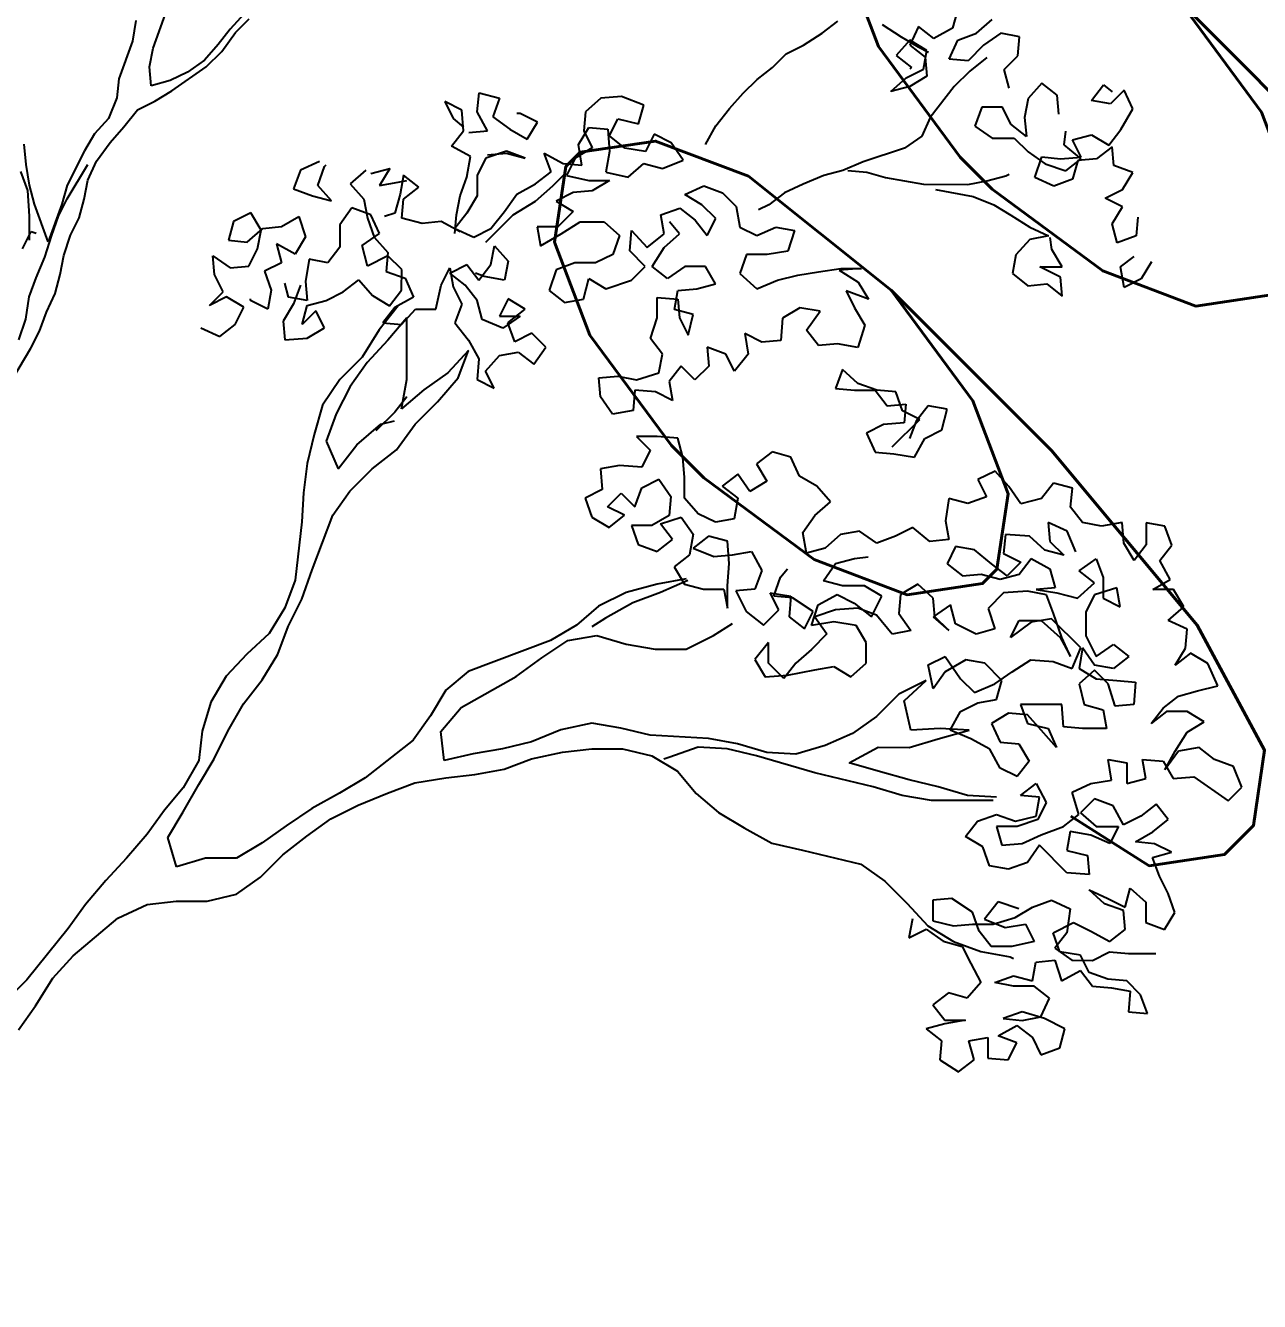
# Model space of a CAD drawing. Header units: millimetres. Extents: x 684983 to 685377, y 990360 to 990509.
# Drawn here: x 685004.719 to 685005.756, y 990442.879 to 990443.951 of the extents above; entities that cross this region are included whole.
import ezdxf

# ---------------------------------------------------------------- set-up
doc = ezdxf.new("R2010")
doc.units = ezdxf.units.MM
doc.layers.add('GRID LEVELS', color=7, linetype='Continuous', lineweight=13)
doc.layers.add('TEAK', color=7, linetype='Continuous')
doc.styles.get("Standard").update_dxf_attribs({"font": 'RomanS'})

# ---------------------------------------------------------------- blocks, each defined once
blk = doc.blocks.new('A$C25655A80')
at = {"color": 62}
for p, q in [((0.19178, 1.57732), (0.19949, 1.59846)), ((0.24275, 1.5965), (0.23505, 1.58786)), ((0.23793, 1.58593), (0.24563, 1.59361)), ((0.64265, 1.59902), (0.63976, 1.58845)), ((0.18218, 1.59271), (0.18025, 1.58118)), ((0.23505, 1.58786), (0.22831, 1.57921)), ((0.5667, 1.58563), (0.57535, 1.59235)), ((0.60035, 1.59041), (0.61092, 1.58367)), ((0.62053, 1.58943), (0.61572, 1.57886)), ((0.62918, 1.58269), (0.62053, 1.58943)), ((0.63976, 1.58845), (0.62918, 1.58269)), ((0.65321, 1.58555), (0.66187, 1.59323)), ((0.18025, 1.58118), (0.17254, 1.56004)), ((0.22831, 1.57921), (0.22061, 1.57057)), ((0.23023, 1.57536), (0.23793, 1.58593)), ((0.55612, 1.57891), (0.5667, 1.58563)), ((0.61572, 1.58174), (0.60802, 1.57309)), ((0.61092, 1.58367), (0.62052, 1.57789)), ((0.62533, 1.57596), (0.61572, 1.58174)), ((0.63782, 1.57114), (0.64264, 1.58171)), ((0.64264, 1.58171), (0.65321, 1.58555)), ((0.66667, 1.58554), (0.65705, 1.57882)), ((0.67724, 1.58361), (0.66667, 1.58554)), ((0.67627, 1.57303), (0.67724, 1.58361)), ((0.18985, 1.56675), (0.19178, 1.57732)), ((0.22157, 1.56672), (0.23023, 1.57536)), ((0.5388, 1.56643), (0.5465, 1.57411)), ((0.5465, 1.57411), (0.55612, 1.57891)), ((0.60802, 1.57309), (0.61667, 1.56636)), ((0.61572, 1.57886), (0.62436, 1.57212)), ((0.62052, 1.57789), (0.62629, 1.575)), ((0.6234, 1.56539), (0.62533, 1.57596)), ((0.62436, 1.57212), (0.62531, 1.56154)), ((0.65705, 1.57882), (0.64839, 1.57017)), ((0.65897, 1.57209), (0.64935, 1.56441)), ((0.66858, 1.56535), (0.67627, 1.57303)), ((0.1908, 1.55617), (0.18985, 1.56675)), ((0.20233, 1.55328), (0.22157, 1.56672)), ((0.22061, 1.57057), (0.211, 1.56385)), ((0.53014, 1.55971), (0.5388, 1.56643)), ((0.61378, 1.56059), (0.6234, 1.56539)), ((0.61667, 1.56636), (0.6157, 1.5654)), ((0.64839, 1.57017), (0.63782, 1.57114)), ((0.67145, 1.55477), (0.66858, 1.56535)), ((0.17254, 1.56004), (0.17157, 1.54946)), ((0.20138, 1.55905), (0.1908, 1.55617)), ((0.211, 1.56385), (0.20138, 1.55905)), ((0.52245, 1.55202), (0.53014, 1.55971)), ((0.60512, 1.55291), (0.61378, 1.56059)), ((0.62531, 1.56154), (0.6157, 1.55578)), ((0.64935, 1.56441), (0.64069, 1.55576)), ((0.19272, 1.54752), (0.20233, 1.55328)), ((0.37343, 1.54159), (0.37441, 1.55216)), ((0.37441, 1.55216), (0.38594, 1.54927)), ((0.51475, 1.54338), (0.52245, 1.55202)), ((0.6157, 1.55578), (0.60512, 1.55291)), ((0.64069, 1.55576), (0.62722, 1.53847)), ((0.68972, 1.55764), (0.68202, 1.54899)), ((0.69836, 1.5509), (0.68972, 1.55764)), ((0.69932, 1.54033), (0.69836, 1.5509)), ((0.71759, 1.548), (0.72432, 1.55665)), ((0.72432, 1.55665), (0.72913, 1.5528)), ((0.73586, 1.55375), (0.72816, 1.54607)), ((0.74065, 1.54317), (0.73586, 1.55375)), ((0.17157, 1.54946), (0.16675, 1.53793)), ((0.1831, 1.54272), (0.19272, 1.54752)), ((0.35518, 1.54737), (0.35997, 1.53775)), ((0.36478, 1.54256), (0.35518, 1.54737)), ((0.38594, 1.54927), (0.38208, 1.53869)), ((0.44266, 1.54921), (0.434, 1.54153)), ((0.45419, 1.55016), (0.44266, 1.54921)), ((0.46668, 1.54535), (0.45419, 1.55016)), ((0.46379, 1.53477), (0.46668, 1.54535)), ((0.65606, 1.54421), (0.65221, 1.53364)), ((0.6676, 1.5442), (0.65606, 1.54421)), ((0.67239, 1.53458), (0.6676, 1.5442)), ((0.68202, 1.54899), (0.68009, 1.53842)), ((0.72816, 1.54607), (0.71759, 1.548)), ((0.16675, 1.53793), (0.15905, 1.52929)), ((0.1754, 1.53312), (0.1831, 1.54272)), ((0.35997, 1.53775), (0.36574, 1.53294)), ((0.36573, 1.53102), (0.36478, 1.54256)), ((0.37919, 1.53101), (0.37343, 1.54159)), ((0.38208, 1.53869), (0.39169, 1.53196)), ((0.39747, 1.5406), (0.39554, 1.54061)), ((0.40708, 1.53579), (0.39747, 1.5406)), ((0.434, 1.54153), (0.43303, 1.53096)), ((0.44744, 1.52806), (0.45226, 1.53767)), ((0.45226, 1.53767), (0.46379, 1.53477)), ((0.50705, 1.53377), (0.51475, 1.54338)), ((0.62722, 1.53847), (0.6224, 1.5279)), ((0.68009, 1.53842), (0.68104, 1.52785)), ((0.73391, 1.53164), (0.74065, 1.54317)), ((0.15905, 1.52929), (0.15328, 1.51968)), ((0.1677, 1.52447), (0.1754, 1.53312)), ((0.359, 1.52237), (0.36573, 1.53102)), ((0.36862, 1.53006), (0.37919, 1.53101)), ((0.39169, 1.53196), (0.4013, 1.52618)), ((0.4013, 1.52618), (0.40708, 1.53579)), ((0.43014, 1.52327), (0.43591, 1.53288)), ((0.43303, 1.53096), (0.43782, 1.52134)), ((0.43591, 1.53288), (0.44649, 1.53191)), ((0.44649, 1.53191), (0.44743, 1.51941)), ((0.50127, 1.5232), (0.50705, 1.53377)), ((0.65221, 1.53364), (0.66181, 1.5269)), ((0.68104, 1.52785), (0.67239, 1.53458)), ((0.70218, 1.52302), (0.70315, 1.53071)), ((0.72718, 1.523), (0.73391, 1.53164)), ((0.12059, 1.51202), (0.11963, 1.52355)), ((0.16, 1.5139), (0.1677, 1.52447)), ((0.36957, 1.5166), (0.359, 1.52237)), ((0.43205, 1.51173), (0.43014, 1.52327)), ((0.45609, 1.52132), (0.44744, 1.52806)), ((0.47244, 1.529), (0.46762, 1.51939)), ((0.48205, 1.52418), (0.47244, 1.529)), ((0.48877, 1.51456), (0.48205, 1.52418)), ((0.6224, 1.5279), (0.61278, 1.52118)), ((0.66181, 1.5269), (0.67431, 1.52689)), ((0.67431, 1.52689), (0.68199, 1.51919)), ((0.71179, 1.51532), (0.70218, 1.52302)), ((0.70699, 1.5259), (0.71757, 1.52877)), ((0.71179, 1.51628), (0.70699, 1.5259)), ((0.71757, 1.52877), (0.72718, 1.523)), ((0.15328, 1.51968), (0.14365, 1.50046)), ((0.36763, 1.50506), (0.36957, 1.5166)), ((0.37822, 1.51563), (0.3734, 1.50602)), ((0.38976, 1.51946), (0.37822, 1.51563)), ((0.37918, 1.51755), (0.38976, 1.5185)), ((0.40033, 1.51561), (0.38976, 1.51946)), ((0.38976, 1.5185), (0.40033, 1.51561)), ((0.4109, 1.51848), (0.42147, 1.5127)), ((0.41474, 1.5079), (0.4109, 1.51848)), ((0.42821, 1.51558), (0.42339, 1.50597)), ((0.43782, 1.52134), (0.42821, 1.51558)), ((0.44743, 1.51941), (0.4455, 1.50788)), ((0.46762, 1.51939), (0.45609, 1.52132)), ((0.61278, 1.52118), (0.5897, 1.51351)), ((0.68199, 1.51919), (0.6916, 1.51246)), ((0.68582, 1.50477), (0.68968, 1.5163)), ((0.68968, 1.5163), (0.70025, 1.51533)), ((0.70025, 1.51533), (0.71179, 1.51628)), ((0.70313, 1.5086), (0.71179, 1.51532)), ((0.72044, 1.51531), (0.70987, 1.51436)), ((0.7291, 1.52204), (0.72044, 1.51531)), ((0.73005, 1.51146), (0.7291, 1.52204)), ((0.12153, 1.4976), (0.1177, 1.50818)), ((0.1225, 1.50048), (0.12059, 1.51202)), ((0.14364, 1.49277), (0.15519, 1.51199)), ((0.15518, 1.50333), (0.16, 1.5139)), ((0.27439, 1.50899), (0.27054, 1.49842)), ((0.28497, 1.51379), (0.27439, 1.50899)), ((0.284, 1.50033), (0.28785, 1.5109)), ((0.28785, 1.5109), (0.28881, 1.51186)), ((0.31092, 1.50896), (0.30226, 1.50128)), ((0.3138, 1.50703), (0.32438, 1.50991)), ((0.32438, 1.50991), (0.3186, 1.5003)), ((0.40608, 1.50118), (0.41474, 1.5079)), ((0.42147, 1.5127), (0.43205, 1.51173)), ((0.4455, 1.50788), (0.458, 1.50498)), ((0.458, 1.50498), (0.46665, 1.51266)), ((0.46665, 1.51266), (0.47723, 1.50977)), ((0.47723, 1.50977), (0.48877, 1.51456)), ((0.57816, 1.50871), (0.56759, 1.50584)), ((0.5897, 1.51351), (0.57816, 1.50871)), ((0.58105, 1.50871), (0.59162, 1.50774)), ((0.6916, 1.51246), (0.70313, 1.5086)), ((0.70987, 1.51436), (0.70697, 1.50379)), ((0.74062, 1.5076), (0.73005, 1.51146)), ((0.15325, 1.49276), (0.15518, 1.50333)), ((0.30226, 1.50128), (0.30994, 1.49262)), ((0.3186, 1.5003), (0.32918, 1.50221)), ((0.32918, 1.50221), (0.33399, 1.50317)), ((0.33207, 1.50606), (0.33013, 1.49548)), ((0.34071, 1.49932), (0.33207, 1.50606)), ((0.36378, 1.49449), (0.36763, 1.50506)), ((0.3734, 1.50602), (0.37339, 1.49448)), ((0.3955, 1.49542), (0.40608, 1.50118)), ((0.41569, 1.50021), (0.42243, 1.50693)), ((0.42339, 1.50597), (0.43588, 1.50308)), ((0.43588, 1.50308), (0.44742, 1.50307)), ((0.44742, 1.50307), (0.4378, 1.49731)), ((0.55605, 1.50104), (0.54547, 1.49625)), ((0.56759, 1.50584), (0.55605, 1.50104)), ((0.59162, 1.50774), (0.60219, 1.50485)), ((0.60219, 1.50485), (0.62334, 1.50098)), ((0.62334, 1.50098), (0.64833, 1.50096)), ((0.64833, 1.50096), (0.65891, 1.50287)), ((0.65891, 1.50287), (0.66948, 1.50575)), ((0.66948, 1.50575), (0.67141, 1.50671)), ((0.69639, 1.49995), (0.68582, 1.50477)), ((0.70697, 1.50379), (0.69639, 1.49995)), ((0.73484, 1.498), (0.74062, 1.5076)), ((0.12248, 1.48318), (0.12153, 1.4976)), ((0.12537, 1.4899), (0.1225, 1.50048)), ((0.14365, 1.50046), (0.14075, 1.48989)), ((0.27054, 1.49842), (0.28111, 1.49457)), ((0.28111, 1.49457), (0.29168, 1.49167)), ((0.29168, 1.49167), (0.284, 1.50033)), ((0.33013, 1.49548), (0.32724, 1.48491)), ((0.33205, 1.4926), (0.34071, 1.49932)), ((0.36185, 1.48392), (0.36378, 1.49449)), ((0.37339, 1.49448), (0.36762, 1.48488)), ((0.38876, 1.48582), (0.3955, 1.49542)), ((0.40607, 1.49157), (0.41569, 1.50021)), ((0.42723, 1.49636), (0.41761, 1.49156)), ((0.4378, 1.49731), (0.42723, 1.49636)), ((0.48971, 1.49534), (0.50029, 1.50013)), ((0.49932, 1.48956), (0.48971, 1.49534)), ((0.50029, 1.50013), (0.51086, 1.49628)), ((0.51086, 1.49628), (0.51854, 1.48858)), ((0.54547, 1.49625), (0.53681, 1.48953)), ((0.63006, 1.49809), (0.65121, 1.49423)), ((0.65121, 1.49423), (0.66274, 1.48941)), ((0.72523, 1.4932), (0.73484, 1.498)), ((0.13304, 1.46875), (0.12537, 1.4899)), ((0.14075, 1.48989), (0.13304, 1.46875)), ((0.13882, 1.48316), (0.14364, 1.49277)), ((0.15036, 1.48219), (0.15325, 1.49276)), ((0.30321, 1.48782), (0.29647, 1.47821)), ((0.31378, 1.48396), (0.30321, 1.48782)), ((0.30994, 1.49262), (0.31186, 1.48204)), ((0.33108, 1.48202), (0.33205, 1.4926)), ((0.39357, 1.48389), (0.40607, 1.49157)), ((0.41761, 1.49156), (0.42722, 1.48578)), ((0.47624, 1.48381), (0.48682, 1.48765)), ((0.48682, 1.48765), (0.49546, 1.48091)), ((0.507, 1.48186), (0.49932, 1.48956)), ((0.51854, 1.48858), (0.52046, 1.47704)), ((0.53681, 1.48953), (0.53104, 1.48665)), ((0.66274, 1.48941), (0.67235, 1.48363)), ((0.73484, 1.48838), (0.72523, 1.4932)), ((0.72906, 1.47878), (0.73484, 1.48838)), ((0.12247, 1.46972), (0.12248, 1.48318)), ((0.13497, 1.47259), (0.13882, 1.48316)), ((0.14554, 1.47258), (0.15036, 1.48219)), ((0.23687, 1.48019), (0.23398, 1.46962)), ((0.24649, 1.48499), (0.23687, 1.48019)), ((0.25225, 1.47537), (0.24649, 1.48499)), ((0.26379, 1.47728), (0.27341, 1.48304)), ((0.27341, 1.48304), (0.27724, 1.4715)), ((0.31186, 1.48204), (0.31569, 1.47146)), ((0.31858, 1.47338), (0.31378, 1.48396)), ((0.32724, 1.48491), (0.32147, 1.48299)), ((0.34262, 1.47913), (0.33108, 1.48202)), ((0.35319, 1.48008), (0.34262, 1.47913)), ((0.36376, 1.4743), (0.35319, 1.48008)), ((0.36762, 1.48488), (0.36088, 1.47623)), ((0.36088, 1.47335), (0.36185, 1.48392)), ((0.37817, 1.46852), (0.39357, 1.48389)), ((0.38107, 1.47621), (0.38876, 1.48582)), ((0.42722, 1.48578), (0.41856, 1.47714)), ((0.42048, 1.47329), (0.43106, 1.48001)), ((0.43106, 1.48001), (0.44451, 1.48)), ((0.44451, 1.48), (0.45316, 1.4723)), ((0.47815, 1.47324), (0.47624, 1.48381)), ((0.48681, 1.47323), (0.48104, 1.47996)), ((0.49546, 1.48091), (0.50219, 1.47226)), ((0.50219, 1.47226), (0.507, 1.48186)), ((0.67235, 1.48363), (0.68292, 1.4769)), ((0.74348, 1.48261), (0.74251, 1.47204)), ((0.11862, 1.46492), (0.12344, 1.47452)), ((0.12344, 1.47452), (0.12632, 1.47356)), ((0.13111, 1.4601), (0.13497, 1.47259)), ((0.14169, 1.46105), (0.14554, 1.47258)), ((0.24455, 1.46865), (0.25321, 1.47633)), ((0.25032, 1.4648), (0.25225, 1.47537)), ((0.25321, 1.47633), (0.26379, 1.47728)), ((0.29647, 1.47821), (0.29646, 1.46571)), ((0.30896, 1.46666), (0.31858, 1.47338)), ((0.36088, 1.47623), (0.37145, 1.47141)), ((0.37145, 1.47141), (0.38107, 1.47621)), ((0.40702, 1.47715), (0.40893, 1.46657)), ((0.41856, 1.47714), (0.40702, 1.47715)), ((0.40893, 1.46657), (0.42048, 1.47329)), ((0.45316, 1.4723), (0.4493, 1.46173)), ((0.45892, 1.46364), (0.45989, 1.47518)), ((0.45989, 1.47518), (0.46853, 1.46556)), ((0.46853, 1.46556), (0.47815, 1.47324)), ((0.47815, 1.46555), (0.48681, 1.47323)), ((0.52046, 1.47704), (0.53006, 1.47223)), ((0.53006, 1.47223), (0.54064, 1.47703)), ((0.54064, 1.47703), (0.55121, 1.47509)), ((0.55121, 1.47509), (0.54736, 1.46356)), ((0.69348, 1.47208), (0.68291, 1.47017)), ((0.68292, 1.4769), (0.69348, 1.47208)), ((0.73193, 1.4682), (0.72906, 1.47878)), ((0.74251, 1.47204), (0.73193, 1.4682)), ((0.23398, 1.46962), (0.24455, 1.46865)), ((0.26089, 1.46767), (0.26377, 1.45709)), ((0.27146, 1.46189), (0.26089, 1.46767)), ((0.27724, 1.4715), (0.27146, 1.46189)), ((0.29646, 1.46571), (0.28972, 1.45707)), ((0.31183, 1.45513), (0.30896, 1.46666)), ((0.31569, 1.47146), (0.32338, 1.46281)), ((0.38105, 1.45602), (0.38298, 1.4666)), ((0.38298, 1.4666), (0.39066, 1.45794)), ((0.47141, 1.45498), (0.47815, 1.46555)), ((0.68291, 1.47017), (0.67521, 1.46152)), ((0.6954, 1.46439), (0.69445, 1.47112)), ((0.1263, 1.44857), (0.13111, 1.4601)), ((0.13976, 1.45048), (0.14169, 1.46105)), ((0.22532, 1.46097), (0.23493, 1.45423)), ((0.22627, 1.4504), (0.22532, 1.46097)), ((0.2455, 1.45519), (0.25032, 1.4648)), ((0.27915, 1.459), (0.27722, 1.44651)), ((0.28972, 1.45707), (0.27915, 1.459)), ((0.32337, 1.46088), (0.31183, 1.45513)), ((0.32338, 1.46281), (0.3224, 1.45223)), ((0.33106, 1.45319), (0.32337, 1.46088)), ((0.39066, 1.45794), (0.38873, 1.44737)), ((0.4493, 1.46173), (0.43969, 1.45693)), ((0.46756, 1.45498), (0.45892, 1.46364)), ((0.52429, 1.46166), (0.52043, 1.45109)), ((0.53582, 1.46165), (0.52429, 1.46166)), ((0.54736, 1.46356), (0.53582, 1.46165)), ((0.67521, 1.46152), (0.67328, 1.45095)), ((0.70116, 1.45477), (0.6954, 1.46439)), ((0.73384, 1.45474), (0.74154, 1.4605)), ((0.23493, 1.45423), (0.2455, 1.45519)), ((0.26377, 1.45709), (0.25415, 1.45229)), ((0.25415, 1.45229), (0.25799, 1.44172)), ((0.3224, 1.45223), (0.33297, 1.44838)), ((0.33105, 1.44165), (0.33106, 1.45319)), ((0.35316, 1.44451), (0.35797, 1.45412)), ((0.35797, 1.45124), (0.36759, 1.45604)), ((0.35797, 1.45412), (0.35989, 1.44355)), ((0.36662, 1.4445), (0.35797, 1.45124)), ((0.36759, 1.45604), (0.37431, 1.44738)), ((0.3772, 1.4493), (0.37239, 1.45123)), ((0.37431, 1.44738), (0.38105, 1.45602)), ((0.41757, 1.45311), (0.41372, 1.44157)), ((0.42815, 1.45694), (0.41757, 1.45311)), ((0.43969, 1.45693), (0.42815, 1.45694)), ((0.45987, 1.4473), (0.46756, 1.45498)), ((0.48005, 1.44824), (0.47141, 1.45498)), ((0.48967, 1.45496), (0.48005, 1.44824)), ((0.50121, 1.45495), (0.48967, 1.45496)), ((0.50697, 1.44533), (0.50121, 1.45495)), ((0.52043, 1.45109), (0.53004, 1.44243)), ((0.55311, 1.4501), (0.56465, 1.45201)), ((0.56465, 1.45201), (0.57715, 1.45392)), ((0.58869, 1.45391), (0.57619, 1.45296)), ((0.57619, 1.45296), (0.58676, 1.44622)), ((0.57715, 1.45392), (0.58869, 1.45391)), ((0.67328, 1.45095), (0.68192, 1.44421)), ((0.68866, 1.45478), (0.70116, 1.45477)), ((0.70019, 1.449), (0.68866, 1.45478)), ((0.73576, 1.4432), (0.73384, 1.45474)), ((0.75115, 1.45761), (0.74537, 1.448)), ((0.12244, 1.438), (0.1263, 1.44857)), ((0.13686, 1.43991), (0.13976, 1.45048)), ((0.23107, 1.44078), (0.22627, 1.4504)), ((0.2676, 1.43786), (0.26568, 1.44556)), ((0.27433, 1.44459), (0.27048, 1.43402)), ((0.27722, 1.44651), (0.27817, 1.43593)), ((0.29836, 1.44072), (0.30702, 1.44744)), ((0.30702, 1.44744), (0.3147, 1.43878)), ((0.33297, 1.44838), (0.33777, 1.4378)), ((0.35026, 1.43106), (0.35316, 1.44451)), ((0.35989, 1.44355), (0.36468, 1.43393)), ((0.37334, 1.43584), (0.36662, 1.4445)), ((0.38873, 1.44737), (0.3772, 1.4493)), ((0.43294, 1.43675), (0.43583, 1.44828)), ((0.43583, 1.44828), (0.44544, 1.44251)), ((0.44544, 1.44251), (0.45987, 1.4473)), ((0.49639, 1.44246), (0.50697, 1.44533)), ((0.53004, 1.44243), (0.54158, 1.44723)), ((0.54158, 1.44723), (0.55311, 1.4501)), ((0.58676, 1.44622), (0.59252, 1.4366)), ((0.68192, 1.44421), (0.6925, 1.44516)), ((0.6925, 1.44516), (0.70114, 1.43843)), ((0.70114, 1.43843), (0.70019, 1.449)), ((0.74537, 1.448), (0.73576, 1.4432)), ((0.12051, 1.4255), (0.12244, 1.438)), ((0.13205, 1.42934), (0.13686, 1.43991)), ((0.22337, 1.4331), (0.23107, 1.44078)), ((0.23299, 1.43789), (0.22337, 1.4331)), ((0.2426, 1.43212), (0.23299, 1.43789)), ((0.24645, 1.43596), (0.24645, 1.43692)), ((0.25799, 1.44172), (0.25606, 1.43114)), ((0.27817, 1.43593), (0.2676, 1.43786)), ((0.28874, 1.43592), (0.29836, 1.44072)), ((0.3147, 1.43878), (0.32431, 1.433)), ((0.32431, 1.433), (0.33105, 1.44165)), ((0.33777, 1.4378), (0.32719, 1.43204)), ((0.39064, 1.43679), (0.38583, 1.42718)), ((0.40025, 1.43101), (0.39064, 1.43679)), ((0.41372, 1.44157), (0.42236, 1.43484)), ((0.42236, 1.43484), (0.43294, 1.43675)), ((0.47427, 1.42614), (0.47428, 1.43767)), ((0.47428, 1.43767), (0.48581, 1.4367)), ((0.48388, 1.43094), (0.48582, 1.44151)), ((0.48581, 1.4367), (0.48676, 1.42613)), ((0.48582, 1.44151), (0.49639, 1.44246)), ((0.58002, 1.44142), (0.58482, 1.4318)), ((0.59252, 1.4366), (0.58002, 1.44142)), ((0.12819, 1.41876), (0.13205, 1.42934)), ((0.23778, 1.42251), (0.2426, 1.43212)), ((0.25606, 1.43114), (0.24645, 1.43596)), ((0.27048, 1.43402), (0.2647, 1.42441)), ((0.27527, 1.42248), (0.27817, 1.43305)), ((0.28297, 1.43016), (0.27527, 1.42248)), ((0.27817, 1.43305), (0.28874, 1.43592)), ((0.28777, 1.42054), (0.28297, 1.43016)), ((0.32719, 1.43204), (0.32046, 1.42339)), ((0.33103, 1.42242), (0.33873, 1.43107)), ((0.33873, 1.43107), (0.35026, 1.43106)), ((0.36468, 1.43393), (0.36083, 1.42336)), ((0.37621, 1.42527), (0.37334, 1.43584)), ((0.39063, 1.42333), (0.40025, 1.43101)), ((0.49446, 1.42804), (0.48388, 1.43094)), ((0.55406, 1.43183), (0.54444, 1.42607)), ((0.56559, 1.4299), (0.55406, 1.43183)), ((0.55789, 1.41933), (0.56559, 1.4299)), ((0.58482, 1.4318), (0.59058, 1.42219)), ((0.11665, 1.41397), (0.12051, 1.4255)), ((0.22912, 1.41579), (0.23778, 1.42251)), ((0.2647, 1.42441), (0.26565, 1.41383)), ((0.32046, 1.42339), (0.33103, 1.42242)), ((0.33392, 1.42627), (0.32333, 1.41378)), ((0.33388, 1.39166), (0.33392, 1.42627)), ((0.36083, 1.42336), (0.36851, 1.41374)), ((0.38774, 1.42045), (0.37621, 1.42527)), ((0.38583, 1.42718), (0.39736, 1.42717)), ((0.39736, 1.42717), (0.38774, 1.42045)), ((0.39447, 1.41275), (0.39063, 1.42333)), ((0.47041, 1.41461), (0.47427, 1.42614)), ((0.48676, 1.42613), (0.49156, 1.41651)), ((0.49156, 1.41651), (0.49446, 1.42804)), ((0.54444, 1.42607), (0.54347, 1.41358)), ((0.59058, 1.42219), (0.58672, 1.40969)), ((0.12338, 1.40916), (0.12819, 1.41876)), ((0.21855, 1.4206), (0.22912, 1.41579)), ((0.27815, 1.41478), (0.28777, 1.42054)), ((0.40408, 1.41755), (0.39447, 1.41275)), ((0.41177, 1.40985), (0.40408, 1.41755)), ((0.52328, 1.41744), (0.5252, 1.4059)), ((0.53289, 1.41263), (0.52328, 1.41744)), ((0.56461, 1.41067), (0.55789, 1.41933)), ((0.10605, 1.38033), (0.12338, 1.40916)), ((0.26565, 1.41383), (0.27815, 1.41478)), ((0.32333, 1.41378), (0.31178, 1.40129)), ((0.36851, 1.40797), (0.35696, 1.39548)), ((0.36272, 1.39259), (0.36851, 1.40797)), ((0.36851, 1.41374), (0.37427, 1.40316)), ((0.40503, 1.40025), (0.41177, 1.40985)), ((0.47713, 1.40595), (0.47041, 1.41461)), ((0.50213, 1.40977), (0.50308, 1.3992)), ((0.5127, 1.40592), (0.50213, 1.40977)), ((0.54347, 1.41358), (0.53289, 1.41263)), ((0.57519, 1.41163), (0.56461, 1.41067)), ((0.58672, 1.40969), (0.57519, 1.41163)), ((0.31178, 1.40129), (0.30216, 1.38784)), ((0.37427, 1.40316), (0.3733, 1.39162)), ((0.37811, 1.39643), (0.38581, 1.40507)), ((0.38581, 1.40507), (0.39638, 1.40698)), ((0.39638, 1.40698), (0.40503, 1.40025)), ((0.4752, 1.39538), (0.47713, 1.40595)), ((0.5175, 1.3963), (0.5127, 1.40592)), ((0.5252, 1.4059), (0.5175, 1.3963)), ((0.35696, 1.39548), (0.34349, 1.38588)), ((0.38291, 1.38681), (0.37811, 1.39643)), ((0.44155, 1.39252), (0.45213, 1.39347)), ((0.45213, 1.39347), (0.4627, 1.39154)), ((0.4627, 1.39154), (0.4752, 1.39538)), ((0.4877, 1.39921), (0.48096, 1.39056)), ((0.49538, 1.39151), (0.4877, 1.39921)), ((0.50308, 1.3992), (0.49538, 1.39151)), ((0.57806, 1.3972), (0.57421, 1.38663)), ((0.5867, 1.38951), (0.57806, 1.3972)), ((0.30216, 1.38784), (0.29445, 1.37247)), ((0.33099, 1.37532), (0.33388, 1.39166)), ((0.35118, 1.37915), (0.36272, 1.39259)), ((0.3733, 1.39162), (0.38291, 1.38681)), ((0.4425, 1.38195), (0.44155, 1.39252)), ((0.48096, 1.39056), (0.48288, 1.37999)), ((0.57421, 1.38663), (0.58478, 1.38566)), ((0.59728, 1.38565), (0.5867, 1.38951)), ((0.33388, 1.38205), (0.32714, 1.3734)), ((0.34349, 1.38588), (0.33099, 1.37532)), ((0.33867, 1.36666), (0.35118, 1.37915)), ((0.44922, 1.37233), (0.4425, 1.38195)), ((0.46173, 1.38577), (0.46076, 1.37424)), ((0.47327, 1.3848), (0.46173, 1.38577)), ((0.48288, 1.37999), (0.47327, 1.3848)), ((0.58478, 1.38566), (0.59631, 1.38565)), ((0.59631, 1.38565), (0.60304, 1.37699)), ((0.60785, 1.38468), (0.59728, 1.38565)), ((0.61168, 1.3741), (0.60785, 1.38468)), ((0.29445, 1.37247), (0.28867, 1.35709)), ((0.32714, 1.3734), (0.31655, 1.36284)), ((0.46076, 1.37424), (0.44922, 1.37233)), ((0.60304, 1.37699), (0.61361, 1.37795)), ((0.62129, 1.36929), (0.61168, 1.3741)), ((0.61361, 1.37795), (0.61264, 1.36737)), ((0.62611, 1.37697), (0.61937, 1.36833)), ((0.63668, 1.37504), (0.62611, 1.37697)), ((0.63378, 1.36351), (0.63668, 1.37504)), ((0.30597, 1.35516), (0.31944, 1.36668)), ((0.31944, 1.36668), (0.32713, 1.36859)), ((0.32808, 1.35225), (0.33867, 1.36666)), ((0.6011, 1.36642), (0.59149, 1.36162)), ((0.61264, 1.36737), (0.6011, 1.36642)), ((0.6059, 1.35392), (0.62129, 1.36929)), ((0.61937, 1.36833), (0.61552, 1.35872)), ((0.46267, 1.35982), (0.47035, 1.35212)), ((0.47421, 1.35981), (0.46267, 1.35982)), ((0.48574, 1.35884), (0.47421, 1.35981)), ((0.48861, 1.34826), (0.48574, 1.35884)), ((0.59149, 1.36162), (0.59628, 1.35104)), ((0.61839, 1.34814), (0.62417, 1.35871)), ((0.62417, 1.35871), (0.63378, 1.36351)), ((0.28867, 1.35709), (0.29539, 1.34171)), ((0.29539, 1.34171), (0.30597, 1.35516)), ((0.31461, 1.34169), (0.32808, 1.35225)), ((0.47035, 1.35212), (0.46554, 1.34251)), ((0.5386, 1.3511), (0.52995, 1.34438)), ((0.54918, 1.3482), (0.5386, 1.3511)), ((0.59628, 1.35104), (0.60686, 1.35007)), ((0.45304, 1.34349), (0.44247, 1.34157)), ((0.46554, 1.34251), (0.45304, 1.34349)), ((0.48956, 1.33672), (0.48861, 1.34826)), ((0.52995, 1.34438), (0.53571, 1.33476)), ((0.55397, 1.33763), (0.54918, 1.3482)), ((0.60686, 1.35007), (0.61839, 1.34814)), ((0.3021, 1.3292), (0.31461, 1.34169)), ((0.44247, 1.34157), (0.44342, 1.33004)), ((0.48955, 1.32519), (0.48956, 1.33672)), ((0.51937, 1.33862), (0.51071, 1.3319)), ((0.52609, 1.329), (0.51937, 1.33862)), ((0.56358, 1.33185), (0.55397, 1.33763)), ((0.66356, 1.34041), (0.65395, 1.33561)), ((0.67125, 1.33175), (0.66356, 1.34041)), ((0.29248, 1.31575), (0.3021, 1.3292)), ((0.44342, 1.33004), (0.4338, 1.32524)), ((0.46167, 1.32041), (0.46553, 1.33098)), ((0.46553, 1.33098), (0.47514, 1.33577)), ((0.47514, 1.33577), (0.48186, 1.32616)), ((0.51071, 1.3319), (0.51935, 1.32516)), ((0.53571, 1.33476), (0.52609, 1.329)), ((0.57126, 1.32319), (0.56358, 1.33185)), ((0.65395, 1.33561), (0.65874, 1.32599)), ((0.67797, 1.32213), (0.67125, 1.33175)), ((0.69624, 1.33365), (0.68951, 1.325)), ((0.70681, 1.33076), (0.69624, 1.33365)), ((0.70584, 1.32018), (0.70681, 1.33076)), ((0.4338, 1.32524), (0.43763, 1.31466)), ((0.44629, 1.32042), (0.45399, 1.3281)), ((0.45399, 1.3281), (0.46167, 1.32041)), ((0.48186, 1.32616), (0.48089, 1.31558)), ((0.49724, 1.31653), (0.48955, 1.32519)), ((0.51935, 1.32516), (0.51742, 1.31363)), ((0.5626, 1.31551), (0.57126, 1.32319)), ((0.63759, 1.32505), (0.63566, 1.31256)), ((0.64817, 1.32216), (0.63759, 1.32505)), ((0.65874, 1.32599), (0.64817, 1.32216)), ((0.68951, 1.325), (0.67797, 1.32213)), ((0.28092, 1.285), (0.29248, 1.31575)), ((0.4559, 1.31561), (0.44629, 1.32042)), ((0.44724, 1.30888), (0.4559, 1.31561)), ((0.48089, 1.31558), (0.47128, 1.30982)), ((0.50685, 1.31171), (0.49724, 1.31653)), ((0.55587, 1.3059), (0.5626, 1.31551)), ((0.71256, 1.31153), (0.70584, 1.32018)), ((0.43763, 1.31466), (0.44724, 1.30888)), ((0.45974, 1.30983), (0.46358, 1.29926)), ((0.47128, 1.30982), (0.45974, 1.30983)), ((0.47608, 1.31078), (0.48762, 1.31461)), ((0.4828, 1.30212), (0.47608, 1.31078)), ((0.48762, 1.31461), (0.49434, 1.305)), ((0.51742, 1.31363), (0.50685, 1.31171)), ((0.61739, 1.30873), (0.60778, 1.30393)), ((0.627, 1.30103), (0.61739, 1.30873)), ((0.63566, 1.31256), (0.63757, 1.30198)), ((0.69334, 1.31154), (0.69429, 1.30097)), ((0.70391, 1.30673), (0.69334, 1.31154)), ((0.72314, 1.30959), (0.71256, 1.31153)), ((0.73467, 1.3115), (0.72314, 1.30959)), ((0.73562, 1.29997), (0.73467, 1.3115)), ((0.74813, 1.31149), (0.74812, 1.299)), ((0.7587, 1.30956), (0.74813, 1.31149)), ((0.76254, 1.29898), (0.7587, 1.30956)), ((0.47415, 1.2954), (0.4828, 1.30212)), ((0.49434, 1.305), (0.49241, 1.29346)), ((0.50299, 1.30403), (0.49434, 1.29731)), ((0.51356, 1.30113), (0.50299, 1.30403)), ((0.51451, 1.28864), (0.51356, 1.30113)), ((0.55778, 1.29436), (0.55587, 1.3059)), ((0.57701, 1.30492), (0.56836, 1.29724)), ((0.58759, 1.30683), (0.57701, 1.30492)), ((0.5972, 1.30009), (0.58759, 1.30683)), ((0.60778, 1.30393), (0.5972, 1.30009)), ((0.63757, 1.30198), (0.627, 1.30103)), ((0.6693, 1.30484), (0.66833, 1.29426)), ((0.68276, 1.30386), (0.6693, 1.30484)), ((0.6914, 1.29616), (0.68276, 1.30386)), ((0.69429, 1.30097), (0.70197, 1.29327)), ((0.7087, 1.29519), (0.70391, 1.30673)), ((0.46358, 1.29926), (0.47415, 1.2954)), ((0.49241, 1.29346), (0.48375, 1.28674)), ((0.49434, 1.29731), (0.50587, 1.29249)), ((0.50587, 1.29249), (0.51644, 1.29344)), ((0.51644, 1.29344), (0.52702, 1.29535)), ((0.52702, 1.29535), (0.53278, 1.28477)), ((0.56836, 1.29724), (0.55778, 1.29436)), ((0.64142, 1.29813), (0.6366, 1.28852)), ((0.65199, 1.2962), (0.64142, 1.29813)), ((0.66159, 1.2885), (0.65199, 1.2962)), ((0.66833, 1.29426), (0.67794, 1.28945)), ((0.70197, 1.29327), (0.6914, 1.29616)), ((0.74138, 1.29035), (0.73562, 1.29997)), ((0.74812, 1.299), (0.74138, 1.29035)), ((0.7558, 1.29034), (0.76254, 1.29898)), ((0.48375, 1.28674), (0.48951, 1.27712)), ((0.51354, 1.27614), (0.51451, 1.28864)), ((0.56738, 1.27897), (0.57412, 1.28858)), ((0.57412, 1.28858), (0.58469, 1.29145)), ((0.58469, 1.29145), (0.59238, 1.29241)), ((0.6366, 1.28852), (0.64525, 1.28179)), ((0.67024, 1.28176), (0.66159, 1.2885)), ((0.67794, 1.28945), (0.67024, 1.28176)), ((0.67697, 1.28272), (0.68371, 1.29136)), ((0.68371, 1.29136), (0.69428, 1.28559)), ((0.71062, 1.28461), (0.72024, 1.29133)), ((0.72024, 1.29133), (0.72407, 1.28075)), ((0.76156, 1.27976), (0.7558, 1.29034)), ((0.27513, 1.26867), (0.28092, 1.285)), ((0.49047, 1.28001), (0.47413, 1.27714)), ((0.53278, 1.28477), (0.52892, 1.2742)), ((0.53949, 1.27035), (0.54335, 1.28092)), ((0.54335, 1.28092), (0.5472, 1.28572)), ((0.64525, 1.28179), (0.65582, 1.28274)), ((0.65582, 1.28274), (0.66639, 1.27984)), ((0.66639, 1.27984), (0.67697, 1.28272)), ((0.69428, 1.28559), (0.69715, 1.27501)), ((0.71926, 1.27787), (0.71062, 1.28461)), ((0.72407, 1.28075), (0.72406, 1.26922)), ((0.75194, 1.274), (0.76156, 1.27976)), ((0.45682, 1.27235), (0.44143, 1.26467)), ((0.47413, 1.27714), (0.45682, 1.27235)), ((0.47605, 1.27233), (0.46066, 1.26657)), ((0.49143, 1.27904), (0.47605, 1.27233)), ((0.48951, 1.27712), (0.50008, 1.27423)), ((0.50008, 1.27423), (0.51162, 1.27422)), ((0.51162, 1.27422), (0.51353, 1.26364)), ((0.51353, 1.26364), (0.51354, 1.27614)), ((0.52892, 1.2742), (0.51835, 1.27325)), ((0.51835, 1.27325), (0.5241, 1.26171)), ((0.53757, 1.27227), (0.5491, 1.27034)), ((0.54237, 1.26265), (0.53757, 1.27227)), ((0.57795, 1.27608), (0.56738, 1.27897)), ((0.59045, 1.27607), (0.57795, 1.27608)), ((0.60005, 1.27029), (0.59045, 1.27607)), ((0.62025, 1.277), (0.61063, 1.27124)), ((0.62889, 1.2693), (0.62025, 1.277)), ((0.66831, 1.27215), (0.65965, 1.26351)), ((0.68177, 1.2731), (0.66831, 1.27215)), ((0.69234, 1.27117), (0.68177, 1.2731)), ((0.69715, 1.27501), (0.68657, 1.27406)), ((0.68657, 1.27406), (0.69811, 1.27212)), ((0.69811, 1.27212), (0.70964, 1.26923)), ((0.70964, 1.26923), (0.71926, 1.27787)), ((0.73176, 1.27498), (0.71926, 1.27114)), ((0.73367, 1.2644), (0.73176, 1.27498)), ((0.76348, 1.27399), (0.75194, 1.274)), ((0.76924, 1.26437), (0.76348, 1.27399)), ((0.26743, 1.25329), (0.27513, 1.26867)), ((0.46066, 1.26657), (0.44527, 1.25794)), ((0.55007, 1.26938), (0.53949, 1.27035)), ((0.5491, 1.27034), (0.54813, 1.2588)), ((0.56159, 1.26168), (0.55007, 1.26938)), ((0.56063, 1.25399), (0.56448, 1.26552)), ((0.56448, 1.26552), (0.57506, 1.27128)), ((0.57506, 1.27128), (0.58467, 1.26646)), ((0.58467, 1.26646), (0.59428, 1.25876)), ((0.59428, 1.25876), (0.60005, 1.27029)), ((0.61063, 1.27124), (0.60966, 1.26067)), ((0.6385, 1.26545), (0.62888, 1.25873)), ((0.62984, 1.25873), (0.62889, 1.2693)), ((0.64138, 1.25487), (0.6385, 1.26545)), ((0.69618, 1.26059), (0.69234, 1.27117)), ((0.71926, 1.27114), (0.71444, 1.26154)), ((0.72406, 1.26922), (0.73367, 1.2644)), ((0.44143, 1.26467), (0.42893, 1.25411)), ((0.44527, 1.25794), (0.43758, 1.25314)), ((0.5241, 1.26171), (0.53371, 1.25401)), ((0.53371, 1.25401), (0.54237, 1.26265)), ((0.54813, 1.2588), (0.55678, 1.25207)), ((0.55678, 1.25207), (0.56159, 1.26168)), ((0.57409, 1.26263), (0.56255, 1.25879)), ((0.56255, 1.25879), (0.56927, 1.24917)), ((0.58659, 1.26358), (0.57409, 1.26263)), ((0.59716, 1.25972), (0.58659, 1.26358)), ((0.6058, 1.24914), (0.59716, 1.25972)), ((0.60966, 1.26067), (0.61638, 1.25105)), ((0.62888, 1.25873), (0.63753, 1.25103)), ((0.63753, 1.25103), (0.62984, 1.25873)), ((0.65965, 1.26351), (0.66348, 1.25197)), ((0.69521, 1.25771), (0.68367, 1.2558)), ((0.71154, 1.24135), (0.69521, 1.25771)), ((0.70097, 1.24713), (0.69618, 1.26059)), ((0.71444, 1.26154), (0.71443, 1.24808)), ((0.76058, 1.25669), (0.76924, 1.26437)), ((0.26165, 1.23792), (0.26743, 1.25329)), ((0.42893, 1.25411), (0.4145, 1.24547)), ((0.50583, 1.24827), (0.51641, 1.25499)), ((0.57312, 1.2559), (0.56063, 1.25399)), ((0.58562, 1.25396), (0.57312, 1.2559)), ((0.59138, 1.24434), (0.58562, 1.25396)), ((0.61638, 1.25105), (0.6058, 1.24914)), ((0.65291, 1.24909), (0.64138, 1.25487)), ((0.66348, 1.25197), (0.65291, 1.24909)), ((0.67213, 1.24715), (0.67695, 1.25676)), ((0.68367, 1.2558), (0.67213, 1.24715)), ((0.67695, 1.25676), (0.68944, 1.25675)), ((0.68944, 1.25675), (0.70001, 1.24713)), ((0.77115, 1.25187), (0.76058, 1.25669)), ((0.77018, 1.2413), (0.77115, 1.25187)), ((0.4145, 1.24547), (0.36834, 1.22821)), ((0.40968, 1.23586), (0.42411, 1.24546)), ((0.42411, 1.24546), (0.44046, 1.24833)), ((0.44046, 1.24833), (0.4568, 1.24351)), ((0.4568, 1.24351), (0.47313, 1.24061)), ((0.49044, 1.24059), (0.50583, 1.24827)), ((0.53658, 1.24439), (0.52889, 1.23479)), ((0.53657, 1.23286), (0.53658, 1.24439)), ((0.56927, 1.24917), (0.56061, 1.24053)), ((0.59137, 1.23281), (0.59138, 1.24434)), ((0.70001, 1.24713), (0.70577, 1.23655)), ((0.70577, 1.23655), (0.70097, 1.24713)), ((0.71443, 1.24808), (0.72019, 1.23654)), ((0.25298, 1.22351), (0.26165, 1.23792)), ((0.47313, 1.24061), (0.49044, 1.24059)), ((0.56061, 1.24053), (0.55195, 1.23285)), ((0.62597, 1.23182), (0.63559, 1.23661)), ((0.63559, 1.23661), (0.64423, 1.22411)), ((0.70672, 1.22982), (0.71154, 1.24135)), ((0.7125, 1.24135), (0.71057, 1.22982)), ((0.71922, 1.23173), (0.7125, 1.24135)), ((0.72019, 1.23654), (0.7298, 1.24326)), ((0.73845, 1.23652), (0.72979, 1.2298)), ((0.7298, 1.24326), (0.73845, 1.23652)), ((0.7644, 1.23169), (0.77018, 1.2413)), ((0.77306, 1.23841), (0.7644, 1.23169)), ((0.78267, 1.23263), (0.77306, 1.23841)), ((0.39526, 1.2253), (0.40968, 1.23586)), ((0.52889, 1.23479), (0.53464, 1.22517)), ((0.54522, 1.2242), (0.53657, 1.23286)), ((0.55195, 1.23285), (0.54522, 1.2242)), ((0.56253, 1.22899), (0.5731, 1.2309)), ((0.5731, 1.2309), (0.58271, 1.22513)), ((0.58271, 1.22513), (0.59137, 1.23281)), ((0.62885, 1.21836), (0.62597, 1.23182)), ((0.64713, 1.23468), (0.63558, 1.22796)), ((0.6577, 1.23275), (0.64713, 1.23468)), ((0.6673, 1.22313), (0.6577, 1.23275)), ((0.67307, 1.22793), (0.68365, 1.23465)), ((0.68365, 1.23465), (0.69615, 1.23367)), ((0.69615, 1.23367), (0.70672, 1.22982)), ((0.71057, 1.22982), (0.72017, 1.22404)), ((0.72979, 1.2298), (0.71922, 1.23173)), ((0.78842, 1.22013), (0.78267, 1.23263)), ((0.24239, 1.21006), (0.25298, 1.22351)), ((0.36834, 1.22821), (0.35584, 1.21764)), ((0.36448, 1.20802), (0.39526, 1.2253)), ((0.53464, 1.22517), (0.54714, 1.22612)), ((0.54714, 1.22612), (0.56253, 1.22899)), ((0.625, 1.22317), (0.60962, 1.21549)), ((0.6125, 1.21164), (0.625, 1.22317)), ((0.63558, 1.22796), (0.62885, 1.21836)), ((0.64423, 1.22411), (0.65191, 1.21641)), ((0.66345, 1.22121), (0.67307, 1.22793)), ((0.66441, 1.21255), (0.6673, 1.22313)), ((0.71922, 1.22885), (0.71056, 1.22116)), ((0.7269, 1.22115), (0.71922, 1.22885)), ((0.72017, 1.22404), (0.73171, 1.22307)), ((0.73171, 1.22307), (0.74228, 1.2221)), ((0.74228, 1.2221), (0.74131, 1.2096)), ((0.35584, 1.21764), (0.34717, 1.20323)), ((0.60962, 1.21549), (0.59711, 1.203)), ((0.65191, 1.21641), (0.66345, 1.22121)), ((0.71056, 1.22116), (0.71343, 1.20963)), ((0.73073, 1.20865), (0.7269, 1.22115)), ((0.76631, 1.21438), (0.77688, 1.21726)), ((0.77688, 1.21726), (0.78842, 1.22013)), ((0.23373, 1.19468), (0.24239, 1.21006)), ((0.35293, 1.19458), (0.36448, 1.20802)), ((0.61633, 1.1953), (0.6125, 1.21164)), ((0.64421, 1.20584), (0.65383, 1.21064)), ((0.65383, 1.21064), (0.66441, 1.21255)), ((0.67786, 1.20966), (0.6817, 1.19908)), ((0.70094, 1.20964), (0.67786, 1.20966)), ((0.70188, 1.19714), (0.70094, 1.20964)), ((0.71343, 1.20963), (0.724, 1.20673)), ((0.74131, 1.2096), (0.73073, 1.20865)), ((0.75091, 1.19902), (0.75765, 1.20766)), ((0.75765, 1.20766), (0.76631, 1.21438)), ((0.34717, 1.20323), (0.33754, 1.18978)), ((0.59711, 1.203), (0.58364, 1.1934)), ((0.63844, 1.19528), (0.64421, 1.20584)), ((0.67113, 1.20486), (0.66151, 1.1991)), ((0.6817, 1.20389), (0.67113, 1.20486)), ((0.68939, 1.19523), (0.6817, 1.20389)), ((0.724, 1.20673), (0.72592, 1.19616)), ((0.75957, 1.20574), (0.75091, 1.19902)), ((0.77111, 1.20573), (0.75957, 1.20574)), ((0.78071, 1.19995), (0.77111, 1.20573)), ((0.22602, 1.17931), (0.23373, 1.19468)), ((0.35484, 1.17823), (0.35293, 1.19458)), ((0.42022, 1.19548), (0.40387, 1.18876)), ((0.43753, 1.1993), (0.42022, 1.19548)), ((0.45387, 1.19641), (0.43753, 1.1993)), ((0.47021, 1.19255), (0.45387, 1.19641)), ((0.58364, 1.1934), (0.56825, 1.18669)), ((0.63267, 1.19624), (0.61633, 1.1953)), ((0.6317, 1.19047), (0.64901, 1.19527)), ((0.64901, 1.19527), (0.63267, 1.19624)), ((0.64997, 1.19046), (0.63844, 1.19528)), ((0.66151, 1.1991), (0.66631, 1.18852)), ((0.6817, 1.19908), (0.69323, 1.19619)), ((0.69803, 1.18561), (0.68939, 1.19523)), ((0.69323, 1.19619), (0.69803, 1.18561)), ((0.71246, 1.19617), (0.70188, 1.19714)), ((0.72592, 1.19616), (0.71246, 1.19617)), ((0.76436, 1.18362), (0.7711, 1.19419)), ((0.7711, 1.19419), (0.78071, 1.19995)), ((0.33754, 1.18978), (0.31061, 1.16866)), ((0.40387, 1.18876), (0.38753, 1.18493)), ((0.50289, 1.19059), (0.47021, 1.19255)), ((0.51923, 1.18769), (0.50289, 1.19059)), ((0.53557, 1.18287), (0.51923, 1.18769)), ((0.56825, 1.18669), (0.55191, 1.1819)), ((0.61536, 1.18568), (0.6317, 1.19047)), ((0.66054, 1.18468), (0.64997, 1.19046)), ((0.66631, 1.18852), (0.67688, 1.18755)), ((0.67688, 1.18755), (0.68264, 1.17793)), ((0.21736, 1.1649), (0.22602, 1.17931)), ((0.37118, 1.18206), (0.35484, 1.17823)), ((0.38753, 1.18493), (0.37118, 1.18206)), ((0.48077, 1.18004), (0.47789, 1.17908)), ((0.49712, 1.18579), (0.48077, 1.18004)), ((0.51346, 1.18482), (0.49712, 1.18579)), ((0.5298, 1.18096), (0.51346, 1.18482)), ((0.56247, 1.17131), (0.5298, 1.18096)), ((0.55191, 1.1819), (0.53557, 1.18287)), ((0.5817, 1.17706), (0.59805, 1.1857)), ((0.59805, 1.1857), (0.61536, 1.18568)), ((0.6663, 1.1741), (0.66054, 1.18468)), ((0.75858, 1.17306), (0.76436, 1.18362)), ((0.76628, 1.18362), (0.75858, 1.17306)), ((0.77782, 1.18553), (0.76628, 1.18362)), ((0.78646, 1.1788), (0.77782, 1.18553)), ((0.59804, 1.17224), (0.5817, 1.17706)), ((0.61534, 1.16742), (0.59804, 1.17224)), ((0.6759, 1.16929), (0.6663, 1.1741)), ((0.68264, 1.17793), (0.6759, 1.16929)), ((0.72686, 1.17885), (0.73743, 1.17692)), ((0.72877, 1.16731), (0.72686, 1.17885)), ((0.73743, 1.17692), (0.73742, 1.16538)), ((0.74609, 1.17883), (0.75762, 1.17786)), ((0.748, 1.16826), (0.74609, 1.17883)), ((0.75762, 1.17786), (0.76338, 1.16824)), ((0.79703, 1.17494), (0.78646, 1.1788)), ((0.80183, 1.1634), (0.79703, 1.17494)), ((0.20869, 1.14953), (0.21736, 1.1649)), ((0.31061, 1.16866), (0.29618, 1.16002)), ((0.59515, 1.16359), (0.56247, 1.17131)), ((0.63168, 1.16356), (0.61534, 1.16742)), ((0.67782, 1.15871), (0.68648, 1.16543)), ((0.68648, 1.16543), (0.69223, 1.15485)), ((0.70666, 1.16061), (0.71724, 1.1654)), ((0.71724, 1.1654), (0.72877, 1.16731)), ((0.73742, 1.16538), (0.748, 1.16826)), ((0.76338, 1.16824), (0.77492, 1.1692)), ((0.77492, 1.1692), (0.79413, 1.15572)), ((0.29618, 1.16002), (0.28079, 1.15138)), ((0.61149, 1.15877), (0.59515, 1.16359)), ((0.62783, 1.15587), (0.61149, 1.15877)), ((0.64802, 1.15874), (0.63168, 1.16356)), ((0.66436, 1.15776), (0.64802, 1.15874)), ((0.68839, 1.15774), (0.67782, 1.15871)), ((0.68646, 1.14717), (0.68839, 1.15774)), ((0.71049, 1.14811), (0.70666, 1.16061)), ((0.79413, 1.15572), (0.80183, 1.1634)), ((0.28079, 1.15138), (0.26636, 1.14178)), ((0.66243, 1.15584), (0.62783, 1.15587)), ((0.69223, 1.15485), (0.68742, 1.14524)), ((0.71915, 1.15675), (0.71145, 1.14907)), ((0.72972, 1.15289), (0.71915, 1.15675)), ((0.73548, 1.14231), (0.72972, 1.15289)), ((0.75376, 1.15383), (0.7451, 1.14711)), ((0.76048, 1.14518), (0.75376, 1.15383)), ((0.20003, 1.13511), (0.20869, 1.14953)), ((0.64703, 1.13567), (0.65377, 1.14431)), ((0.65377, 1.14431), (0.66435, 1.14815)), ((0.66435, 1.14815), (0.67492, 1.14429)), ((0.67492, 1.14429), (0.68646, 1.14717)), ((0.68742, 1.14524), (0.67588, 1.14141)), ((0.70183, 1.14138), (0.71049, 1.14811)), ((0.71145, 1.14907), (0.7201, 1.14137)), ((0.7451, 1.14711), (0.73548, 1.14231)), ((0.75182, 1.13845), (0.76048, 1.14518)), ((0.26636, 1.14178), (0.2529, 1.13218)), ((0.66434, 1.14142), (0.66722, 1.13084)), ((0.67588, 1.14141), (0.66434, 1.14142)), ((0.67875, 1.13179), (0.68933, 1.13659)), ((0.68933, 1.13659), (0.70183, 1.14138)), ((0.70568, 1.1385), (0.70374, 1.12792)), ((0.71721, 1.13656), (0.70568, 1.1385)), ((0.72778, 1.13175), (0.71721, 1.13656)), ((0.7201, 1.14137), (0.7326, 1.14136)), ((0.7326, 1.14136), (0.72778, 1.13175)), ((0.7422, 1.1327), (0.75182, 1.13845)), ((0.20482, 1.11877), (0.20003, 1.13511)), ((0.2529, 1.13218), (0.23847, 1.12354)), ((0.65664, 1.12989), (0.64703, 1.13567)), ((0.66048, 1.11931), (0.65664, 1.12989)), ((0.66722, 1.13084), (0.67875, 1.13179)), ((0.68837, 1.13082), (0.68163, 1.12122)), ((0.70373, 1.11543), (0.68837, 1.13082)), ((0.75277, 1.13172), (0.7422, 1.1327)), ((0.76238, 1.12691), (0.75277, 1.13172)), ((0.22117, 1.12356), (0.20482, 1.11877)), ((0.23847, 1.12354), (0.22117, 1.12356)), ((0.70374, 1.12792), (0.71528, 1.12503)), ((0.71528, 1.12503), (0.71623, 1.11445)), ((0.75181, 1.12404), (0.76238, 1.12691)), ((0.75564, 1.11346), (0.75181, 1.12404)), ((0.67105, 1.11738), (0.66048, 1.11931)), ((0.68163, 1.12122), (0.67105, 1.11738)), ((0.71623, 1.11445), (0.70373, 1.11543)), ((0.76044, 1.10384), (0.75564, 1.11346)), ((0.63931, 1.10107), (0.62874, 1.10012)), ((0.65084, 1.09337), (0.63931, 1.10107)), ((0.71622, 1.1058), (0.72679, 1.10099)), ((0.72487, 1.0981), (0.71622, 1.1058)), ((0.72679, 1.10099), (0.7364, 1.09617)), ((0.7364, 1.09617), (0.73929, 1.10674)), ((0.73929, 1.10674), (0.74794, 1.09904)), ((0.76427, 1.09326), (0.76044, 1.10384)), ((0.62874, 1.10012), (0.62873, 1.08858)), ((0.65468, 1.08279), (0.65084, 1.09337)), ((0.66527, 1.09912), (0.65757, 1.08951)), ((0.6768, 1.09526), (0.66527, 1.09912)), ((0.67487, 1.09046), (0.68449, 1.09622)), ((0.68449, 1.09622), (0.69507, 1.10005)), ((0.69507, 1.10005), (0.70564, 1.09524)), ((0.70564, 1.09524), (0.7037, 1.08178)), ((0.73544, 1.09425), (0.72487, 1.0981)), ((0.73639, 1.08367), (0.73544, 1.09425)), ((0.74794, 1.09904), (0.74793, 1.08751)), ((0.61719, 1.08955), (0.61526, 1.07898)), ((0.62873, 1.08858), (0.64026, 1.08569)), ((0.64026, 1.08569), (0.65083, 1.08664)), ((0.65083, 1.08664), (0.66237, 1.08663)), ((0.65757, 1.08951), (0.6691, 1.0847)), ((0.66237, 1.08663), (0.67487, 1.09046)), ((0.6691, 1.0847), (0.68064, 1.08661)), ((0.68064, 1.08661), (0.68543, 1.07699)), ((0.69601, 1.08179), (0.70755, 1.08755)), ((0.70755, 1.08755), (0.71716, 1.08273)), ((0.74793, 1.08751), (0.7585, 1.08365)), ((0.7585, 1.08365), (0.76427, 1.09326)), ((0.61526, 1.07898), (0.62488, 1.08378)), ((0.62488, 1.08378), (0.63448, 1.07704)), ((0.6614, 1.07413), (0.65468, 1.08279)), ((0.69985, 1.07121), (0.69601, 1.08179)), ((0.7037, 1.08178), (0.69696, 1.07314)), ((0.71716, 1.08273), (0.72773, 1.07695)), ((0.72773, 1.07695), (0.73639, 1.08367)), ((0.63448, 1.07704), (0.64506, 1.07415)), ((0.64506, 1.07415), (0.64985, 1.06453)), ((0.67293, 1.07412), (0.6614, 1.07413)), ((0.68543, 1.07699), (0.67293, 1.07412)), ((0.69696, 1.07314), (0.70657, 1.0664)), ((0.68445, 1.05488), (0.68638, 1.06546)), ((0.68638, 1.06546), (0.69696, 1.06641)), ((0.69696, 1.06641), (0.70079, 1.05487)), ((0.71138, 1.06928), (0.69985, 1.07121)), ((0.70657, 1.0664), (0.71811, 1.06639)), ((0.71618, 1.05966), (0.71138, 1.06928)), ((0.71811, 1.06639), (0.72772, 1.07119)), ((0.72772, 1.07119), (0.7383, 1.07021)), ((0.7383, 1.07021), (0.75368, 1.0702)), ((0.64985, 1.06453), (0.65561, 1.05395)), ((0.6633, 1.05394), (0.67388, 1.05778)), ((0.67388, 1.05778), (0.68445, 1.05488)), ((0.70079, 1.05487), (0.71137, 1.06063)), ((0.71137, 1.06063), (0.71809, 1.05197)), ((0.72675, 1.05581), (0.71618, 1.05966)), ((0.65561, 1.05395), (0.64791, 1.0453)), ((0.67387, 1.05201), (0.6633, 1.05394)), ((0.68541, 1.052), (0.67387, 1.05201)), ((0.69406, 1.04526), (0.68541, 1.052)), ((0.71809, 1.05197), (0.72867, 1.051)), ((0.73732, 1.05483), (0.72675, 1.05581)), ((0.72867, 1.051), (0.73924, 1.04907)), ((0.74501, 1.04714), (0.73732, 1.05483)), ((0.63734, 1.0482), (0.62868, 1.04148)), ((0.64791, 1.0453), (0.63734, 1.0482)), ((0.68924, 1.03469), (0.69406, 1.04526)), ((0.73924, 1.04907), (0.73827, 1.03753)), ((0.74884, 1.03656), (0.74501, 1.04714)), ((0.62868, 1.04148), (0.6354, 1.03282)), ((0.67867, 1.03758), (0.66809, 1.03375)), ((0.69116, 1.03373), (0.67867, 1.03758)), ((0.73827, 1.03753), (0.74884, 1.03656)), ((0.6354, 1.0309), (0.62483, 1.02802)), ((0.6354, 1.03282), (0.64694, 1.03281)), ((0.64694, 1.03281), (0.6354, 1.0309)), ((0.6652, 1.02414), (0.67578, 1.0299)), ((0.66809, 1.03375), (0.67866, 1.03278)), ((0.67578, 1.0299), (0.68442, 1.02316)), ((0.67866, 1.03278), (0.68924, 1.03469)), ((0.70269, 1.02795), (0.69116, 1.03373)), ((0.62483, 1.02802), (0.63347, 1.02128)), ((0.64885, 1.02127), (0.65943, 1.02318)), ((0.65943, 1.02318), (0.65942, 1.01165)), ((0.67577, 1.02028), (0.6652, 1.02414)), ((0.68442, 1.02316), (0.68922, 1.01354)), ((0.6998, 1.01738), (0.70269, 1.02795)), ((0.63347, 1.02128), (0.6325, 1.01071)), ((0.65173, 1.01069), (0.64885, 1.02127)), ((0.67095, 1.01068), (0.67577, 1.02028)), ((0.68922, 1.01354), (0.6998, 1.01738)), ((0.6325, 1.01071), (0.64307, 1.00397)), ((0.64307, 1.00397), (0.65173, 1.01069)), ((0.65942, 1.01165), (0.67095, 1.01068))]:
    blk.add_line(p, q, dxfattribs=at)
for p, q in [((0.32912, 1.433), (0.31853, 1.41955)), ((0.31853, 1.41955), (0.3089, 1.40418)), ((0.3089, 1.40418), (0.29639, 1.39169)), ((0.29639, 1.39169), (0.28677, 1.37728)), ((0.28677, 1.37728), (0.28195, 1.36095)), ((0.28195, 1.36095), (0.27809, 1.34461)), ((0.27809, 1.34461), (0.27615, 1.32827)), ((0.27615, 1.32827), (0.27517, 1.31193)), ((0.27517, 1.31193), (0.2713, 1.27924)), ((0.2713, 1.27924), (0.26551, 1.26387)), ((0.26551, 1.26387), (0.25685, 1.24946)), ((0.25685, 1.24946), (0.24434, 1.23793)), ((0.24434, 1.23793), (0.2328, 1.22545)), ((0.2328, 1.22545), (0.22413, 1.21104)), ((0.22413, 1.21104), (0.21931, 1.1947)), ((0.21931, 1.1947), (0.21737, 1.17836)), ((0.38848, 1.17339), (0.40386, 1.17915)), ((0.40386, 1.17915), (0.42117, 1.18298)), ((0.42117, 1.18298), (0.43752, 1.18488)), ((0.43752, 1.18488), (0.45482, 1.18487)), ((0.45482, 1.18487), (0.47116, 1.18101)), ((0.47116, 1.18101), (0.48557, 1.17234)), ((0.21737, 1.17836), (0.20871, 1.16298)), ((0.37213, 1.17053), (0.38848, 1.17339)), ((0.48557, 1.17234), (0.49613, 1.15984)), ((0.3231, 1.16), (0.33848, 1.16575)), ((0.33848, 1.16575), (0.35579, 1.16862)), ((0.35579, 1.16862), (0.37213, 1.17053)), ((0.20871, 1.16298), (0.19812, 1.1505)), ((0.30675, 1.15328), (0.3231, 1.16)), ((0.49613, 1.15984), (0.50862, 1.14925)), ((0.19812, 1.1505), (0.18849, 1.13705)), ((0.29136, 1.14561), (0.30675, 1.15328)), ((0.27789, 1.136), (0.29136, 1.14561)), ((0.50862, 1.14925), (0.52303, 1.14059)), ((0.18849, 1.13705), (0.17695, 1.1236)), ((0.52303, 1.14059), (0.5384, 1.13192)), ((0.26443, 1.12544), (0.27789, 1.136)), ((0.5384, 1.13192), (0.5557, 1.12806)), ((0.17695, 1.1236), (0.1654, 1.11111)), ((0.25192, 1.11296), (0.26443, 1.12544)), ((0.5557, 1.12806), (0.58838, 1.12034)), ((0.58838, 1.12034), (0.60183, 1.11071)), ((0.1654, 1.11111), (0.15385, 1.09767)), ((0.23845, 1.10336), (0.25192, 1.11296)), ((0.60183, 1.11071), (0.61432, 1.09821)), ((0.22211, 1.09953), (0.23845, 1.10336)), ((0.15385, 1.09767), (0.14423, 1.08422)), ((0.17211, 1.08996), (0.18846, 1.09763)), ((0.18846, 1.09763), (0.2048, 1.09954)), ((0.2048, 1.09954), (0.22211, 1.09953)), ((0.61432, 1.09821), (0.62584, 1.0857)), ((0.1471, 1.06883), (0.17211, 1.08996)), ((0.14423, 1.08422), (0.12113, 1.0554)), ((0.62584, 1.0857), (0.64025, 1.07703)), ((0.64025, 1.07703), (0.65563, 1.07125)), ((0.13555, 1.05635), (0.1471, 1.06883)), ((0.65563, 1.07125), (0.67197, 1.06835)), ((0.67197, 1.06835), (0.67389, 1.06739)), ((0.12113, 1.0554), (0.10862, 1.04291)), ((0.12592, 1.04097), (0.13555, 1.05635)), ((0.1163, 1.02753), (0.12592, 1.04097))]:
    blk.add_line(p, q)
blk = doc.blocks.new('TR')
blk.add_blockref('A$C25655A80', (0.01921, 0.01485, 1.34531))

msp = doc.modelspace()

# ---------------------------------------------------------------- block references
at = {"layer": 'TEAK', "xscale": 1.5, "yscale": 1.5, "zscale": 1.5}
msp.add_blockref('TR', (685004.51, 990441.544, 99.872), dxfattribs=at)

# ---------------------------------------------------------------- texts
at = {"layer": 'GRID LEVELS', "width": 0.5}
for s, p in [('99.953', (685005.63, 990443.1578, 99.953)), ('99.908', (685003.63, 990443.1578, 99.9077)), ('99.918', (685005.63, 990441.1578, 99.9184))]:
    msp.add_text(s, height=0.8, rotation=45, dxfattribs=at).set_placement(p)

doc.saveas('drawing.dxf')
